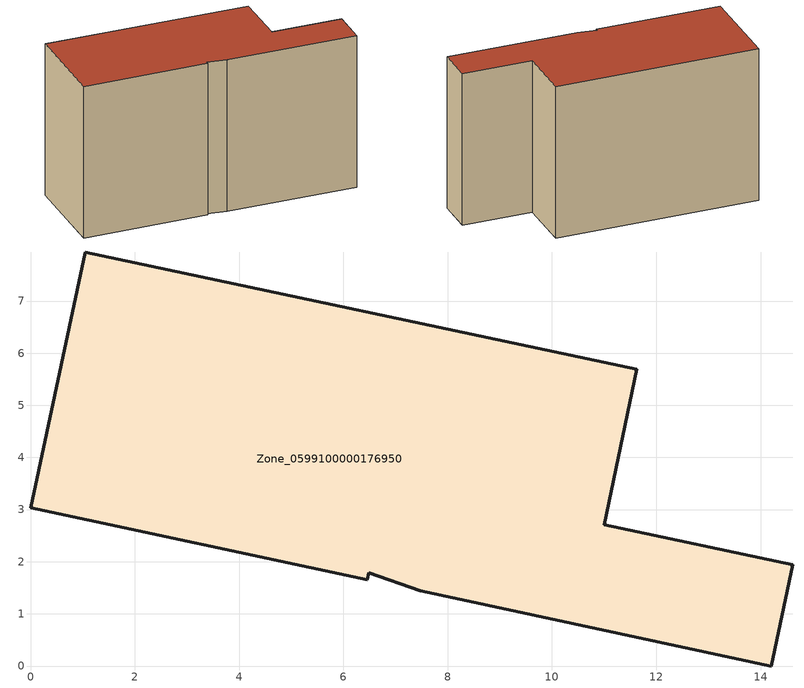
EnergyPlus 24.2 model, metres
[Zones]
Zone_0599100000176950
 floor ground (C_G): 14.62,1.94 14.21,0 7.47,1.44 6.49,1.78 6.46,1.66 0,3.04 1.05,7.94 11.63,5.69 11,2.71 z0
 wall outside (C_F): 0,3.04 6.46,1.66 6.49,1.78 7.47,1.44 14.21,0 14.62,1.94 11,2.71 11.63,5.69 1.05,7.94 0,3.04 z0:8.36
 roof outside (C_R): 11.63,5.69 1.05,7.94 0,3.04 6.46,1.66 6.49,1.78 7.47,1.44 14.21,0 14.62,1.94 11,2.71 z8.36
[BUILDING]
Pand.0599100000176950: North Axis=0; Terrain=City; Loads Convergence Tolerance Value=0.04; Temperature Convergence Tolerance Value=0.4; Solar Distribution=FullExterior; Maximum Number of Warmup Days=25; Minimum Number of Warmup Days=1
[Site:Location]
Rotterdam.The.Hague.AP_ZH_NLD Design_Conditions: Latitude=51.96; Longitude=4.45; Time Zone=1; Elevation=-4.5
[SITE:GROUNDTEMPERATURE:BUILDINGSURFACE]
18, 18, 18, 18, 18, 18, 18, 18, 18, 18, 18, 18
[MATERIAL] Thermal Absorptance=0.9; Solar Absorptance=0.7; Visible Absorptance=0.7
Name | Roughness | Thickness | Conductivity | Density | Specific Heat
G.TC.1975-1991 | MediumSmooth | 0.15 | 0.288461 | 540 | 1210
F.TC.1975-1991 | Rough | 0.3 | 0.230769 | 1920 | 840
R.TC.1975-1991 | MediumRough | 0.2 | 0.153846 | 1500 | 1000
[CONSTRUCTION]
C_G: G.TC.1975-1991
C_F: F.TC.1975-1991
C_R: R.TC.1975-1991
[ZONE]
Zone_0599100000176950: Type=1; Multiplier=1; Ceiling Height=Autocalculate; Volume=Autocalculate; Floor Area=autocalculate; Part of Total Floor Area=Yes
[ZONEINFILTRATION:DESIGNFLOWRATE]
Infil_Zone_0599100000176950: Zone or ZoneList or Space or SpaceList=Zone_0599100000176950; Schedule=AlwaysOn; Design Flow Rate Calculation Method=Flow/Area; Flow Rate per Floor Area=0.003; Constant Term Coefficient=1; Temperature Term Coefficient=0; Velocity Term Coefficient=0; Velocity Squared Term Coefficient=0
[HVACTEMPLATE:ZONE:IDEALLOADSAIRSYSTEM]
Zone_0599100000176950: Maximum Heating Supply Air Temperature=50; Minimum Cooling Supply Air Temperature=13; Maximum Heating Supply Air Humidity Ratio=0.0156; Minimum Cooling Supply Air Humidity Ratio=0.0077; Heating Limit=NoLimit; Cooling Limit=NoLimit; Dehumidification Control Type=ConstantSensibleHeatRatio; Cooling Sensible Heat Ratio=0.7; Dehumidification Setpoint=60; Humidification Control Type=None; Humidification Setpoint=30; Outdoor Air Method=None; Outdoor Air Flow Rate per Person=0.00944; Outdoor Air Flow Rate per Zone Floor Area=0; Outdoor Air Flow Rate per Zone=0; Demand Controlled Ventilation Type=None; Outdoor Air Economizer Type=NoEconomizer; Heat Recovery Type=None; Sensible Heat Recovery Effectiveness=0.7; Latent Heat Recovery Effectiveness=0.65
[ZONECONTROL:THERMOSTAT]
ThermostatControl_Zone_0599100000176950: Zone or ZoneList=Zone_0599100000176950; Control Type Schedule=DualSetpointControlType; Control 1=Thermostat_Zone_0599100000176950; Temperature Difference Between Cutout And Setpoint=0
[THERMOSTATSETPOINT:DUALSETPOINT]
Thermostat_Zone_0599100000176950: Heating Setpoint Temperature Schedule=HeatingSetpoint_Zone_0599100000176950; Cooling Setpoint Temperature Schedule=CoolingSetpoint_Zone_0599100000176950
[SCHEDULE:COMPACT]
HeatingSetpoint_Zone_0599100000176950: Through: 12/31, For: AllDays, Until: 24:00, 21
CoolingSetpoint_Zone_0599100000176950: Through: 12/31, For: AllDays, Until: 24:00, 24
DualSetpointControlType: Through: 12/31, For: AllDays, Until: 24:00, 4
AlwaysOn: Through: 12/31, For: AllDays, Until: 24:00, 1
